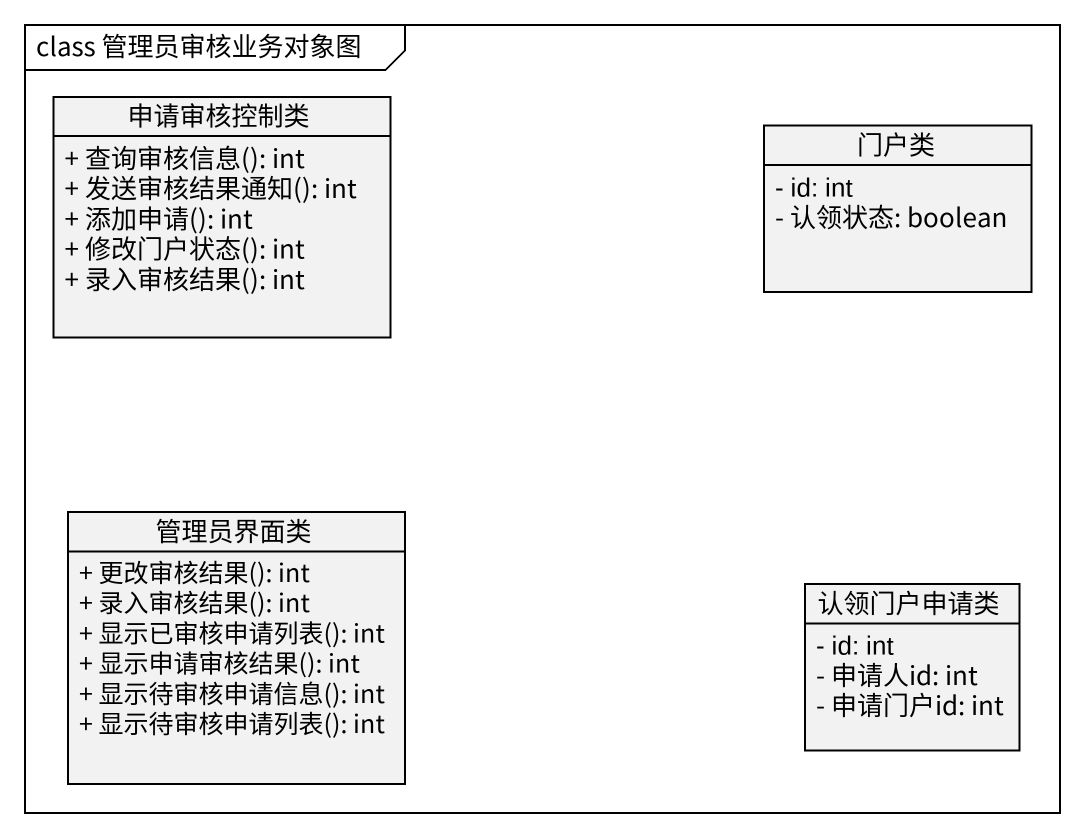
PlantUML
@startuml
mainframe class 管理员审核业务对象图
hide circle
hide empty members
skinparam classAttributeIconSize 0
class 申请审核控制类 {
  + 查询审核信息(): int
  + 发送审核结果通知(): int
  + 添加申请(): int
  + 修改门户状态(): int
  + 录入审核结果(): int
}
class 门户类 {
  - id: int
  - 认领状态: boolean
}
class 管理员界面类 {
  + 更改审核结果(): int
  + 录入审核结果(): int
  + 显示已审核申请列表(): int
  + 显示申请审核结果(): int
  + 显示待审核申请信息(): int
  + 显示待审核申请列表(): int
}
class 认领门户申请类 {
  - id: int
  - 申请人id: int
  - 申请门户id: int
}
@enduml
